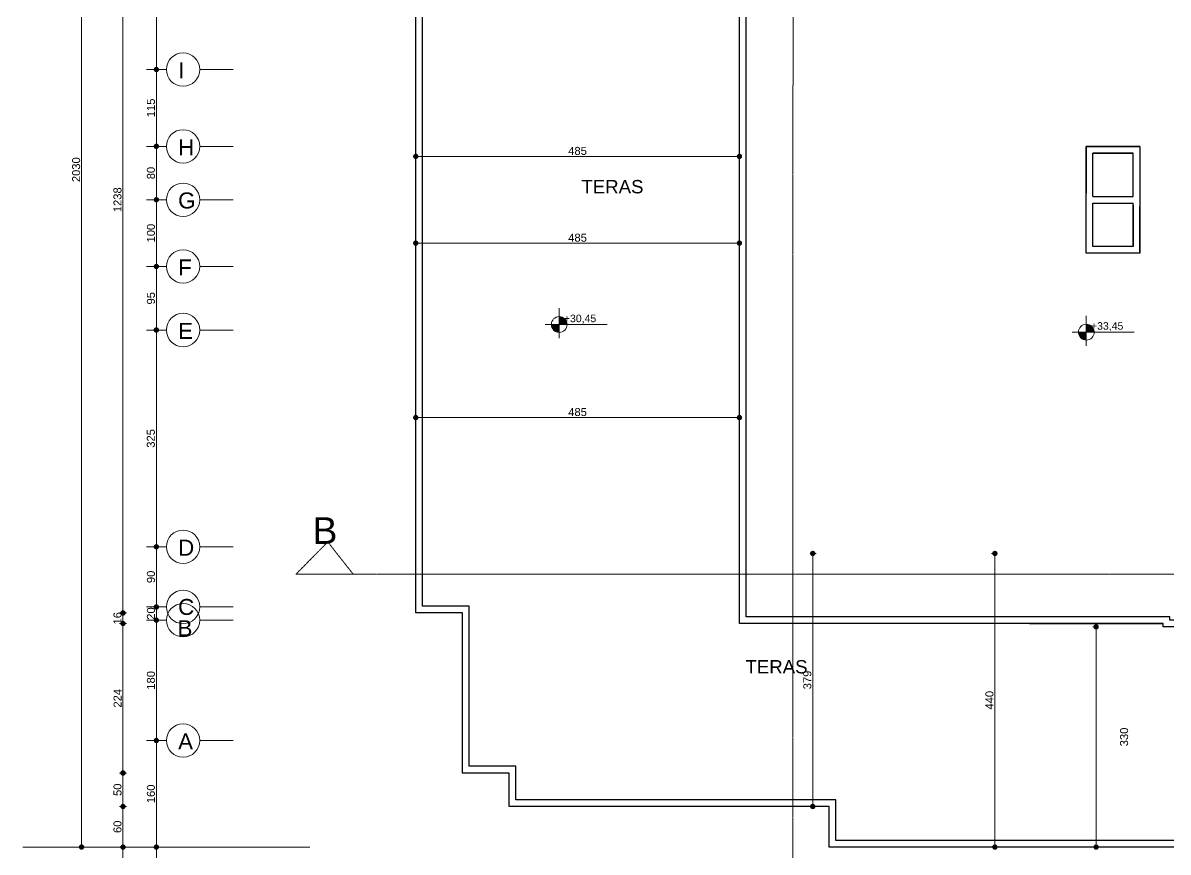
# Model space of a CAD drawing. Header units: millimetres. Extents: x 38129 to 72024, y -56282 to 16512.
# Drawn here: x 59598 to 61315, y -45118 to -43875 of the extents above; entities that cross this region are included whole.
import ezdxf

# ---------------------------------------------------------------- set-up
doc = ezdxf.new("R2010")
doc.units = ezdxf.units.MM
doc.linetypes.add('HIDDEN', pattern=[0.375, 0.25, -0.125])
doc.layers.add('balkon', color=171, linetype='Continuous')
for name, color, linetype, lineweight in [('DIŞÖLÇÜ', 37, 'Continuous', 0), ('DUVAR', 255, 'Continuous', 30), ('KOLON', 90, 'Continuous', 30), ('KOT', 7, 'Continuous', 20), ('mahal', 7, 'Continuous', 5), ('pencere+KAPI', 1, 'Continuous', 0), ('ölçü İÇ', 31, 'Continuous', 0)]:
    doc.layers.add(name, color=color, linetype=linetype, lineweight=lineweight)
doc.styles.add('icdisolcu_yazi', font='arial.ttf')
doc.styles.get("Standard").update_dxf_attribs({"font": 'arial.ttf'})
doc.styles.add('style1', font='arial.ttf')
doc.dimstyles.new('İç Ölçü', dxfattribs={"dimtxt": 12, "dimasz": 8, "dimexe": 5, "dimexo": 0, "dimgap": 2, "dimtad": 1, "dimdec": 0, "dimzin": 12, "dimdsep": 46, "dimtxsty": 'icdisolcu_yazi', "dimblk": 'DOT', "dimcen": 8, "dimdle": 5, "dimclrd": 256, "dimclre": 256, "dimclrt": 7, "dimadec": 0, "dimazin": 3, "dimtfac": 1, "dimtdec": 0, "dimtix": 1, "dimtmove": 2, "dimatfit": 3, "dimldrblk": 'DOT', "dimfxl": 0, "dimtolj": 1, "dimtzin": 0, "dimlwd": -1, "dimlwe": -1, "dimarcsym": 0})

# ---------------------------------------------------------------- blocks, each defined once
blk = doc.blocks.new('_Dot')
at = {"color": 0, "lineweight": -2}
blk.add_line((-0.5, 0), (-1, 0), dxfattribs=at)
at = {"color": 0, "lineweight": 30, "const_width": 0.5}
blk.add_lwpolyline([(-0.25, 0, 1), (0.25, 0, 1)], format="xyb", close=True, dxfattribs=at)
blk = doc.blocks.new('*D2584')
at = {"layer": 'Defpoints', "color": 0, "transparency": 16777216}
for p in [(59798.4, -44950.7), (59798.4, -44950.7), (59798.4, -45110.4)]:
    blk.add_point(p, dxfattribs=at)
at = {"layer": 'DIŞÖLÇÜ', "transparency": 16777216}
for p, q in [((59798.4, -44950.7), (59803.4, -44950.7)), ((59798.4, -45110.4), (59803.4, -45110.4))]:
    blk.add_line(p, q, dxfattribs=at)
at = {"layer": 'DIŞÖLÇÜ', "linetype": 'Continuous', "transparency": 16777216}
blk.add_line((59798.4, -45102.4), (59798.4, -44958.7), dxfattribs=at)
at = {"layer": 'DIŞÖLÇÜ', "transparency": 16777216, "xscale": 8, "yscale": 8, "zscale": 8}
for p, rotation in [((59798.4, -44950.7), 90), ((59798.4, -45110.4), 270)]:
    blk.add_blockref('_Dot', p, dxfattribs=dict(at, rotation=rotation))
at = {"layer": 'DIŞÖLÇÜ', "color": 7, "transparency": 16777216, "insert": (59790.3, -45030.6), "char_height": 12, "attachment_point": 5, "rotation": 90, "style": 'icdisolcu_yazi'}
blk.add_mtext('\\A1;160', dxfattribs=at)
blk = doc.blocks.new('*D2585')
at = {"layer": 'Defpoints', "color": 0, "transparency": 16777216}
for p in [(59798.4, -44770.4), (59798.4, -44770.4), (59798.4, -44950.7)]:
    blk.add_point(p, dxfattribs=at)
at = {"layer": 'DIŞÖLÇÜ', "transparency": 16777216}
for p, q in [((59798.4, -44770.4), (59803.4, -44770.4)), ((59798.4, -44950.7), (59803.4, -44950.7))]:
    blk.add_line(p, q, dxfattribs=at)
at = {"layer": 'DIŞÖLÇÜ', "linetype": 'Continuous', "transparency": 16777216}
blk.add_line((59798.4, -44942.7), (59798.4, -44778.4), dxfattribs=at)
at = {"layer": 'DIŞÖLÇÜ', "transparency": 16777216, "xscale": 8, "yscale": 8, "zscale": 8}
for p, rotation in [((59798.4, -44770.4), 90), ((59798.4, -44950.7), 270)]:
    blk.add_blockref('_Dot', p, dxfattribs=dict(at, rotation=rotation))
at = {"layer": 'DIŞÖLÇÜ', "color": 7, "transparency": 16777216, "insert": (59790.3, -44860.6), "char_height": 12, "attachment_point": 5, "rotation": 90, "style": 'icdisolcu_yazi'}
blk.add_mtext('\\A1;180', dxfattribs=at)
blk = doc.blocks.new('*D2586')
at = {"layer": 'Defpoints', "color": 0, "transparency": 16777216}
for p in [(59798.4, -44660.4), (59798.4, -44660.4), (59798.4, -44750.6)]:
    blk.add_point(p, dxfattribs=at)
at = {"layer": 'DIŞÖLÇÜ', "transparency": 16777216}
for p, q in [((59798.4, -44660.4), (59803.4, -44660.4)), ((59798.4, -44750.6), (59803.4, -44750.6))]:
    blk.add_line(p, q, dxfattribs=at)
at = {"layer": 'DIŞÖLÇÜ', "linetype": 'Continuous', "transparency": 16777216}
blk.add_line((59798.4, -44742.6), (59798.4, -44668.4), dxfattribs=at)
at = {"layer": 'DIŞÖLÇÜ', "transparency": 16777216, "xscale": 8, "yscale": 8, "zscale": 8}
for p, rotation in [((59798.4, -44660.4), 90), ((59798.4, -44750.6), 270)]:
    blk.add_blockref('_Dot', p, dxfattribs=dict(at, rotation=rotation))
at = {"layer": 'DIŞÖLÇÜ', "color": 7, "transparency": 16777216, "insert": (59790.3, -44705.5), "char_height": 12, "attachment_point": 5, "rotation": 90, "style": 'icdisolcu_yazi'}
blk.add_mtext('\\A1;90', dxfattribs=at)
blk = doc.blocks.new('*D2587')
at = {"layer": 'Defpoints', "color": 0, "transparency": 16777216}
for p in [(59798.4, -44335.6), (59798.4, -44335.6), (59798.4, -44660.4)]:
    blk.add_point(p, dxfattribs=at)
at = {"layer": 'DIŞÖLÇÜ', "transparency": 16777216}
for p, q in [((59798.4, -44335.6), (59803.4, -44335.6)), ((59798.4, -44660.4), (59803.4, -44660.4))]:
    blk.add_line(p, q, dxfattribs=at)
at = {"layer": 'DIŞÖLÇÜ', "linetype": 'Continuous', "transparency": 16777216}
blk.add_line((59798.4, -44652.4), (59798.4, -44343.6), dxfattribs=at)
at = {"layer": 'DIŞÖLÇÜ', "transparency": 16777216, "xscale": 8, "yscale": 8, "zscale": 8}
for p, rotation in [((59798.4, -44335.6), 90), ((59798.4, -44660.4), 270)]:
    blk.add_blockref('_Dot', p, dxfattribs=dict(at, rotation=rotation))
at = {"layer": 'DIŞÖLÇÜ', "color": 7, "transparency": 16777216, "insert": (59790.2, -44498), "char_height": 12, "attachment_point": 5, "rotation": 90, "style": 'icdisolcu_yazi'}
blk.add_mtext('\\A1;325', dxfattribs=at)
blk = doc.blocks.new('*D2588')
at = {"layer": 'Defpoints', "color": 0, "transparency": 16777216}
for p in [(59798.4, -44240.4), (59798.4, -44240.4), (59798.4, -44335.6)]:
    blk.add_point(p, dxfattribs=at)
at = {"layer": 'DIŞÖLÇÜ', "transparency": 16777216}
for p, q in [((59798.4, -44240.4), (59803.4, -44240.4)), ((59798.4, -44335.6), (59803.4, -44335.6))]:
    blk.add_line(p, q, dxfattribs=at)
at = {"layer": 'DIŞÖLÇÜ', "linetype": 'Continuous', "transparency": 16777216}
blk.add_line((59798.4, -44327.6), (59798.4, -44248.4), dxfattribs=at)
at = {"layer": 'DIŞÖLÇÜ', "transparency": 16777216, "xscale": 8, "yscale": 8, "zscale": 8}
for p, rotation in [((59798.4, -44240.4), 90), ((59798.4, -44335.6), 270)]:
    blk.add_blockref('_Dot', p, dxfattribs=dict(at, rotation=rotation))
at = {"layer": 'DIŞÖLÇÜ', "color": 7, "transparency": 16777216, "insert": (59790.3, -44288), "char_height": 12, "attachment_point": 5, "rotation": 90, "style": 'icdisolcu_yazi'}
blk.add_mtext('\\A1;95', dxfattribs=at)
blk = doc.blocks.new('*D2589')
at = {"layer": 'Defpoints', "color": 0, "transparency": 16777216}
for p in [(59798.4, -44140.4), (59798.4, -44140.4), (59798.4, -44240.4)]:
    blk.add_point(p, dxfattribs=at)
at = {"layer": 'DIŞÖLÇÜ', "transparency": 16777216}
for p, q in [((59798.4, -44140.4), (59803.4, -44140.4)), ((59798.4, -44240.4), (59803.4, -44240.4))]:
    blk.add_line(p, q, dxfattribs=at)
at = {"layer": 'DIŞÖLÇÜ', "linetype": 'Continuous', "transparency": 16777216}
blk.add_line((59798.4, -44232.4), (59798.4, -44148.4), dxfattribs=at)
at = {"layer": 'DIŞÖLÇÜ', "transparency": 16777216, "xscale": 8, "yscale": 8, "zscale": 8}
for p, rotation in [((59798.4, -44140.4), 90), ((59798.4, -44240.4), 270)]:
    blk.add_blockref('_Dot', p, dxfattribs=dict(at, rotation=rotation))
at = {"layer": 'DIŞÖLÇÜ', "color": 7, "transparency": 16777216, "insert": (59790.3, -44190.4), "char_height": 12, "attachment_point": 5, "rotation": 90, "style": 'icdisolcu_yazi'}
blk.add_mtext('\\A1;100', dxfattribs=at)
blk = doc.blocks.new('*D2590')
at = {"layer": 'Defpoints', "color": 0, "transparency": 16777216}
for p in [(59798.4, -44060.4), (59798.4, -44060.4), (59798.4, -44140.4)]:
    blk.add_point(p, dxfattribs=at)
at = {"layer": 'DIŞÖLÇÜ', "transparency": 16777216}
for p, q in [((59798.4, -44060.4), (59803.4, -44060.4)), ((59798.4, -44140.4), (59803.4, -44140.4))]:
    blk.add_line(p, q, dxfattribs=at)
at = {"layer": 'DIŞÖLÇÜ', "linetype": 'Continuous', "transparency": 16777216}
blk.add_line((59798.4, -44132.4), (59798.4, -44068.4), dxfattribs=at)
at = {"layer": 'DIŞÖLÇÜ', "transparency": 16777216, "xscale": 8, "yscale": 8, "zscale": 8}
for p, rotation in [((59798.4, -44060.4), 90), ((59798.4, -44140.4), 270)]:
    blk.add_blockref('_Dot', p, dxfattribs=dict(at, rotation=rotation))
at = {"layer": 'DIŞÖLÇÜ', "color": 7, "transparency": 16777216, "insert": (59790.3, -44100.4), "char_height": 12, "attachment_point": 5, "rotation": 90, "style": 'icdisolcu_yazi'}
blk.add_mtext('\\A1;80', dxfattribs=at)
blk = doc.blocks.new('*D2591')
at = {"layer": 'Defpoints', "color": 0, "transparency": 16777216}
for p in [(59798.4, -43945.3), (59798.4, -43945.3), (59798.4, -44060.4)]:
    blk.add_point(p, dxfattribs=at)
at = {"layer": 'DIŞÖLÇÜ', "transparency": 16777216}
for p, q in [((59798.4, -43945.3), (59803.4, -43945.3)), ((59798.4, -44060.4), (59803.4, -44060.4))]:
    blk.add_line(p, q, dxfattribs=at)
at = {"layer": 'DIŞÖLÇÜ', "linetype": 'Continuous', "transparency": 16777216}
blk.add_line((59798.4, -44052.4), (59798.4, -43953.3), dxfattribs=at)
at = {"layer": 'DIŞÖLÇÜ', "transparency": 16777216, "xscale": 8, "yscale": 8, "zscale": 8}
for p, rotation in [((59798.4, -43945.3), 90), ((59798.4, -44060.4), 270)]:
    blk.add_blockref('_Dot', p, dxfattribs=dict(at, rotation=rotation))
at = {"layer": 'DIŞÖLÇÜ', "color": 7, "transparency": 16777216, "insert": (59790.3, -44002.8), "char_height": 12, "attachment_point": 5, "rotation": 90, "style": 'icdisolcu_yazi'}
blk.add_mtext('\\A1;115', dxfattribs=at)
blk = doc.blocks.new('*D2592')
at = {"layer": 'Defpoints', "color": 0, "transparency": 16777216}
for p in [(59798.4, -43620.4), (59798.4, -43620.4), (59798.4, -43945.3)]:
    blk.add_point(p, dxfattribs=at)
at = {"layer": 'DIŞÖLÇÜ', "transparency": 16777216}
for p, q in [((59798.4, -43620.4), (59803.4, -43620.4)), ((59798.4, -43945.3), (59803.4, -43945.3))]:
    blk.add_line(p, q, dxfattribs=at)
at = {"layer": 'DIŞÖLÇÜ', "linetype": 'Continuous', "transparency": 16777216}
blk.add_line((59798.4, -43937.3), (59798.4, -43628.4), dxfattribs=at)
at = {"layer": 'DIŞÖLÇÜ', "transparency": 16777216, "xscale": 8, "yscale": 8, "zscale": 8}
for p, rotation in [((59798.4, -43620.4), 90), ((59798.4, -43945.3), 270)]:
    blk.add_blockref('_Dot', p, dxfattribs=dict(at, rotation=rotation))
at = {"layer": 'DIŞÖLÇÜ', "color": 7, "transparency": 16777216, "insert": (59790.2, -43782.8), "char_height": 12, "attachment_point": 5, "rotation": 90, "style": 'icdisolcu_yazi'}
blk.add_mtext('\\A1;325', dxfattribs=at)
blk = doc.blocks.new('*D2597')
at = {"layer": 'Defpoints', "color": 0, "transparency": 16777216}
for p in [(59798.4, -44750.6), (59798.4, -44770.4), (59798.4, -44770.4)]:
    blk.add_point(p, dxfattribs=at)
at = {"layer": 'DIŞÖLÇÜ', "linetype": 'Continuous', "transparency": 16777216}
for p, q in [((59798.4, -44742.6), (59798.4, -44734.6)), ((59798.4, -44750.6), (59798.4, -44770.4)), ((59798.4, -44778.4), (59798.4, -44786.4))]:
    blk.add_line(p, q, dxfattribs=at)
at = {"layer": 'DIŞÖLÇÜ', "transparency": 16777216}
for p, q in [((59798.4, -44750.6), (59803.4, -44750.6)), ((59798.4, -44770.4), (59803.4, -44770.4))]:
    blk.add_line(p, q, dxfattribs=at)
at = {"layer": 'DIŞÖLÇÜ', "transparency": 16777216, "xscale": 8, "yscale": 8, "zscale": 8}
for p, rotation in [((59798.4, -44750.6), 270), ((59798.4, -44770.4), 90)]:
    blk.add_blockref('_Dot', p, dxfattribs=dict(at, rotation=rotation))
at = {"layer": 'DIŞÖLÇÜ', "color": 7, "transparency": 16777216, "insert": (59790.3, -44760.5), "char_height": 12, "attachment_point": 5, "rotation": 90, "style": 'icdisolcu_yazi'}
blk.add_mtext('\\A1;20', dxfattribs=at)
blk = doc.blocks.new('*D2622')
at = {"layer": 'Defpoints', "color": 0, "transparency": 16777216}
for p in [(59686.3, -43080.4), (59686.3, -45110.4), (59686.3, -45110.4)]:
    blk.add_point(p, dxfattribs=at)
at = {"layer": 'DIŞÖLÇÜ', "transparency": 16777216}
for p, q in [((59686.3, -43080.4), (59691.3, -43080.4)), ((59686.3, -45110.4), (59691.3, -45110.4))]:
    blk.add_line(p, q, dxfattribs=at)
at = {"layer": 'DIŞÖLÇÜ', "linetype": 'Continuous', "transparency": 16777216}
blk.add_line((59686.3, -43088.4), (59686.3, -45102.4), dxfattribs=at)
at = {"layer": 'DIŞÖLÇÜ', "transparency": 16777216, "xscale": 8, "yscale": 8, "zscale": 8}
for p, rotation in [((59686.3, -43080.4), 90), ((59686.3, -45110.4), 270)]:
    blk.add_blockref('_Dot', p, dxfattribs=dict(at, rotation=rotation))
at = {"layer": 'DIŞÖLÇÜ', "color": 7, "transparency": 16777216, "insert": (59678.2, -44095.4), "char_height": 12, "attachment_point": 5, "rotation": 90, "style": 'icdisolcu_yazi'}
blk.add_mtext('\\A1;2030', dxfattribs=at)
blk = doc.blocks.new('*D2629')
at = {"layer": 'Defpoints', "color": 0, "transparency": 16777216}
for p in [(60187.2, -44075.4), (60187.2, -44075.4), (60672.3, -44075.4)]:
    blk.add_point(p, dxfattribs=at)
at = {"layer": 'ölçü İÇ', "transparency": 16777216}
for p, q in [((60187.2, -44075.4), (60187.2, -44070.4)), ((60672.3, -44075.4), (60672.3, -44070.4))]:
    blk.add_line(p, q, dxfattribs=at)
at = {"layer": 'ölçü İÇ', "linetype": 'Continuous', "transparency": 16777216}
blk.add_line((60664.3, -44075.4), (60195.2, -44075.4), dxfattribs=at)
at = {"layer": 'ölçü İÇ', "transparency": 16777216, "xscale": 8, "yscale": 8, "zscale": 8, "rotation": 180}
blk.add_blockref('_Dot', (60187.2, -44075.4), dxfattribs=at)
at = {"layer": 'ölçü İÇ', "transparency": 16777216, "xscale": 8, "yscale": 8, "zscale": 8}
blk.add_blockref('_Dot', (60672.3, -44075.4), dxfattribs=at)
at = {"layer": 'ölçü İÇ', "color": 7, "transparency": 16777216, "insert": (60429.7, -44067.3), "char_height": 12, "attachment_point": 5, "style": 'icdisolcu_yazi'}
blk.add_mtext('\\A1;485', dxfattribs=at)
blk = doc.blocks.new('*D2630')
at = {"layer": 'Defpoints', "color": 0, "transparency": 16777216}
for p in [(60187.2, -44205.4), (60187.2, -44205.4), (60672.3, -44205.4)]:
    blk.add_point(p, dxfattribs=at)
at = {"layer": 'ölçü İÇ', "transparency": 16777216}
for p, q in [((60187.2, -44205.4), (60187.2, -44200.4)), ((60672.3, -44205.4), (60672.3, -44200.4))]:
    blk.add_line(p, q, dxfattribs=at)
at = {"layer": 'ölçü İÇ', "linetype": 'Continuous', "transparency": 16777216}
blk.add_line((60664.3, -44205.4), (60195.2, -44205.4), dxfattribs=at)
at = {"layer": 'ölçü İÇ', "transparency": 16777216, "xscale": 8, "yscale": 8, "zscale": 8, "rotation": 180}
blk.add_blockref('_Dot', (60187.2, -44205.4), dxfattribs=at)
at = {"layer": 'ölçü İÇ', "transparency": 16777216, "xscale": 8, "yscale": 8, "zscale": 8}
blk.add_blockref('_Dot', (60672.3, -44205.4), dxfattribs=at)
at = {"layer": 'ölçü İÇ', "color": 7, "transparency": 16777216, "insert": (60429.7, -44197.3), "char_height": 12, "attachment_point": 5, "style": 'icdisolcu_yazi'}
blk.add_mtext('\\A1;485', dxfattribs=at)
blk = doc.blocks.new('*D2631')
at = {"layer": 'Defpoints', "color": 0, "transparency": 16777216}
for p in [(60187.2, -44466.8), (60187.2, -44466.8), (60672.3, -44466.8)]:
    blk.add_point(p, dxfattribs=at)
at = {"layer": 'ölçü İÇ', "transparency": 16777216}
for p, q in [((60187.2, -44466.8), (60187.2, -44461.8)), ((60672.3, -44466.8), (60672.3, -44461.8))]:
    blk.add_line(p, q, dxfattribs=at)
at = {"layer": 'ölçü İÇ', "linetype": 'Continuous', "transparency": 16777216}
blk.add_line((60664.3, -44466.8), (60195.2, -44466.8), dxfattribs=at)
at = {"layer": 'ölçü İÇ', "transparency": 16777216, "xscale": 8, "yscale": 8, "zscale": 8, "rotation": 180}
blk.add_blockref('_Dot', (60187.2, -44466.8), dxfattribs=at)
at = {"layer": 'ölçü İÇ', "transparency": 16777216, "xscale": 8, "yscale": 8, "zscale": 8}
blk.add_blockref('_Dot', (60672.3, -44466.8), dxfattribs=at)
at = {"layer": 'ölçü İÇ', "color": 7, "transparency": 16777216, "insert": (60429.7, -44458.6), "char_height": 12, "attachment_point": 5, "style": 'icdisolcu_yazi'}
blk.add_mtext('\\A1;485', dxfattribs=at)
blk = doc.blocks.new('*D2633')
at = {"layer": 'Defpoints', "color": 0, "transparency": 16777216}
for p in [(61206.9, -44780.4), (61206.9, -45110.4), (61206.9, -45110.4)]:
    blk.add_point(p, dxfattribs=at)
at = {"layer": 'ölçü İÇ', "transparency": 16777216}
for p, q in [((61206.9, -44780.4), (61201.9, -44780.4)), ((61206.9, -45110.4), (61211.9, -45110.4))]:
    blk.add_line(p, q, dxfattribs=at)
at = {"layer": 'ölçü İÇ', "linetype": 'Continuous', "transparency": 16777216}
blk.add_line((61206.9, -44788.4), (61206.9, -45102.4), dxfattribs=at)
at = {"layer": 'ölçü İÇ', "transparency": 16777216, "xscale": 8, "yscale": 8, "zscale": 8}
for p, rotation in [((61206.9, -44780.4), 90), ((61206.9, -45110.4), 270)]:
    blk.add_blockref('_Dot', p, dxfattribs=dict(at, rotation=rotation))
at = {"layer": 'ölçü İÇ', "color": 7, "transparency": 16777216, "insert": (61248.9, -44945.4), "char_height": 12, "attachment_point": 5, "rotation": 90, "style": 'icdisolcu_yazi'}
blk.add_mtext('\\A1;330', dxfattribs=at)
blk = doc.blocks.new('*D2634')
at = {"layer": 'Defpoints', "color": 0, "transparency": 16777216}
for p in [(61055.2, -44670.4), (61055.2, -45110.4), (61055.2, -45110.4)]:
    blk.add_point(p, dxfattribs=at)
at = {"layer": 'ölçü İÇ', "transparency": 16777216}
for p, q in [((61055.2, -44670.4), (61050.2, -44670.4)), ((61055.2, -45110.4), (61060.2, -45110.4))]:
    blk.add_line(p, q, dxfattribs=at)
at = {"layer": 'ölçü İÇ', "linetype": 'Continuous', "transparency": 16777216}
blk.add_line((61055.2, -44678.4), (61055.2, -45102.4), dxfattribs=at)
at = {"layer": 'ölçü İÇ', "transparency": 16777216, "xscale": 8, "yscale": 8, "zscale": 8}
for p, rotation in [((61055.2, -44670.4), 90), ((61055.2, -45110.4), 270)]:
    blk.add_blockref('_Dot', p, dxfattribs=dict(at, rotation=rotation))
at = {"layer": 'ölçü İÇ', "color": 7, "transparency": 16777216, "insert": (61047.1, -44890.4), "char_height": 12, "attachment_point": 5, "rotation": 90, "style": 'icdisolcu_yazi'}
blk.add_mtext('\\A1;440', dxfattribs=at)
blk = doc.blocks.new('*D2635')
at = {"layer": 'Defpoints', "color": 0, "transparency": 16777216}
for p in [(60782.2, -44670.4), (60782.2, -45049.6), (60782.2, -45049.6)]:
    blk.add_point(p, dxfattribs=at)
at = {"layer": 'ölçü İÇ', "transparency": 16777216}
for p, q in [((60782.2, -44670.4), (60787.2, -44670.4)), ((60782.2, -45049.6), (60787.2, -45049.6))]:
    blk.add_line(p, q, dxfattribs=at)
at = {"layer": 'ölçü İÇ', "linetype": 'Continuous', "transparency": 16777216}
blk.add_line((60782.2, -44678.4), (60782.2, -45041.6), dxfattribs=at)
at = {"layer": 'ölçü İÇ', "transparency": 16777216, "xscale": 8, "yscale": 8, "zscale": 8}
for p, rotation in [((60782.2, -44670.4), 90), ((60782.2, -45049.6), 270)]:
    blk.add_blockref('_Dot', p, dxfattribs=dict(at, rotation=rotation))
at = {"layer": 'ölçü İÇ', "color": 7, "transparency": 16777216, "insert": (60774.1, -44860), "char_height": 12, "attachment_point": 5, "rotation": 90, "style": 'icdisolcu_yazi'}
blk.add_mtext('\\A1;379', dxfattribs=at)
blk = doc.blocks.new('*D2649')
at = {"layer": 'Defpoints', "color": 0, "transparency": 16777216}
for p in [(60364.8, -43521.3), (59748.4, -44759.6), (60344.8, -44759.6)]:
    blk.add_point(p, dxfattribs=at)
at = {"layer": 'DIŞÖLÇÜ', "transparency": 16777216}
for p, q in [((59753.4, -43521.2), (59743.4, -43521.2)), ((59753.4, -44759.6), (59743.4, -44759.6))]:
    blk.add_line(p, q, dxfattribs=at)
at = {"layer": 'DIŞÖLÇÜ', "linetype": 'Continuous', "transparency": 16777216}
blk.add_line((59748.4, -43529.2), (59748.4, -44751.6), dxfattribs=at)
at = {"layer": 'DIŞÖLÇÜ', "transparency": 16777216, "xscale": 8, "yscale": 8, "zscale": 8}
for p, rotation in [((59748.4, -43521.2), 89.99936651032439), ((59748.4, -44759.6), 269.9993665103244)]:
    blk.add_blockref('_Dot', p, dxfattribs=dict(at, rotation=rotation))
at = {"layer": 'DIŞÖLÇÜ', "color": 7, "transparency": 16777216, "insert": (59740.2, -44140.4), "char_height": 12, "attachment_point": 5, "rotation": 89.9994, "style": 'icdisolcu_yazi'}
blk.add_mtext('\\A1;1238', dxfattribs=at)
blk = doc.blocks.new('*D2650')
at = {"layer": 'Defpoints', "color": 0, "transparency": 16777216}
for p in [(60344.8, -44759.6), (59748.4, -44775.4), (60759.9, -44775.4)]:
    blk.add_point(p, dxfattribs=at)
at = {"layer": 'DIŞÖLÇÜ', "linetype": 'Continuous', "transparency": 16777216}
for p, q in [((59748.4, -44751.6), (59748.4, -44743.6)), ((59748.4, -44759.6), (59748.4, -44775.4)), ((59748.4, -44783.4), (59748.4, -44791.4))]:
    blk.add_line(p, q, dxfattribs=at)
at = {"layer": 'DIŞÖLÇÜ', "transparency": 16777216}
for p, q in [((59753.4, -44759.6), (59743.4, -44759.6)), ((59753.4, -44775.4), (59743.4, -44775.4))]:
    blk.add_line(p, q, dxfattribs=at)
at = {"layer": 'DIŞÖLÇÜ', "transparency": 16777216, "xscale": 8, "yscale": 8, "zscale": 8}
for p, rotation in [((59748.4, -44759.6), 269.9993665103244), ((59748.4, -44775.4), 89.99936651032439)]:
    blk.add_blockref('_Dot', p, dxfattribs=dict(at, rotation=rotation))
at = {"layer": 'DIŞÖLÇÜ', "color": 7, "transparency": 16777216, "insert": (59740.2, -44767.5), "char_height": 12, "attachment_point": 5, "rotation": 89.9994, "style": 'icdisolcu_yazi'}
blk.add_mtext('\\A1;16', dxfattribs=at)
blk = doc.blocks.new('*D2651')
at = {"layer": 'Defpoints', "color": 0, "transparency": 16777216}
for p in [(60759.9, -44775.4), (59748.4, -44999.4), (60344.8, -44999.4)]:
    blk.add_point(p, dxfattribs=at)
at = {"layer": 'DIŞÖLÇÜ', "transparency": 16777216}
for p, q in [((59753.4, -44775.4), (59743.4, -44775.4)), ((59753.4, -44999.4), (59743.4, -44999.4))]:
    blk.add_line(p, q, dxfattribs=at)
at = {"layer": 'DIŞÖLÇÜ', "linetype": 'Continuous', "transparency": 16777216}
blk.add_line((59748.4, -44783.4), (59748.4, -44991.4), dxfattribs=at)
at = {"layer": 'DIŞÖLÇÜ', "transparency": 16777216, "xscale": 8, "yscale": 8, "zscale": 8}
for p, rotation in [((59748.4, -44775.4), 89.99936651032439), ((59748.4, -44999.4), 269.9993665103244)]:
    blk.add_blockref('_Dot', p, dxfattribs=dict(at, rotation=rotation))
at = {"layer": 'DIŞÖLÇÜ', "color": 7, "transparency": 16777216, "insert": (59740.3, -44887.4), "char_height": 12, "attachment_point": 5, "rotation": 89.9994, "style": 'icdisolcu_yazi'}
blk.add_mtext('\\A1;224', dxfattribs=at)
blk = doc.blocks.new('*D2652')
at = {"layer": 'Defpoints', "color": 0, "transparency": 16777216}
for p in [(60344.8, -44999.4), (59748.4, -45049.6), (60414.8, -45049.6)]:
    blk.add_point(p, dxfattribs=at)
at = {"layer": 'DIŞÖLÇÜ', "transparency": 16777216}
for p, q in [((59753.4, -44999.4), (59743.4, -44999.4)), ((59753.4, -45049.6), (59743.4, -45049.6))]:
    blk.add_line(p, q, dxfattribs=at)
at = {"layer": 'DIŞÖLÇÜ', "linetype": 'Continuous', "transparency": 16777216}
blk.add_line((59748.4, -45007.4), (59748.4, -45041.6), dxfattribs=at)
at = {"layer": 'DIŞÖLÇÜ', "transparency": 16777216, "xscale": 8, "yscale": 8, "zscale": 8}
for p, rotation in [((59748.4, -44999.4), 89.99936651032439), ((59748.4, -45049.6), 269.9993665103244)]:
    blk.add_blockref('_Dot', p, dxfattribs=dict(at, rotation=rotation))
at = {"layer": 'DIŞÖLÇÜ', "color": 7, "transparency": 16777216, "insert": (59740.2, -45024.5), "char_height": 12, "attachment_point": 5, "rotation": 89.9994, "style": 'icdisolcu_yazi'}
blk.add_mtext('\\A1;50', dxfattribs=at)
blk = doc.blocks.new('*D2653')
at = {"layer": 'Defpoints', "color": 0, "transparency": 16777216}
for p in [(60414.8, -45049.6), (59748.4, -45110.4), (60894.6, -45110.4)]:
    blk.add_point(p, dxfattribs=at)
at = {"layer": 'DIŞÖLÇÜ', "transparency": 16777216}
for p, q in [((59753.4, -45049.6), (59743.4, -45049.6)), ((59753.4, -45110.4), (59743.4, -45110.4))]:
    blk.add_line(p, q, dxfattribs=at)
at = {"layer": 'DIŞÖLÇÜ', "linetype": 'Continuous', "transparency": 16777216}
blk.add_line((59748.4, -45057.6), (59748.4, -45102.4), dxfattribs=at)
at = {"layer": 'DIŞÖLÇÜ', "transparency": 16777216, "xscale": 8, "yscale": 8, "zscale": 8}
for p, rotation in [((59748.4, -45049.6), 89.99936651032439), ((59748.4, -45110.4), 269.9993665103244)]:
    blk.add_blockref('_Dot', p, dxfattribs=dict(at, rotation=rotation))
at = {"layer": 'DIŞÖLÇÜ', "color": 7, "transparency": 16777216, "insert": (59740.2, -45080), "char_height": 12, "width": 15.631, "attachment_point": 5, "rotation": 89.9994, "style": 'icdisolcu_yazi'}
blk.add_mtext('\\A1;60', dxfattribs=at)
blk = doc.blocks.new('*D2666')
at = {"layer": 'Defpoints', "color": 0, "transparency": 16777216}
for p in [(60187.2, -44759.6), (60257.2, -44759.6), (60257.2, -45445.4)]:
    blk.add_point(p, dxfattribs=at)
at = {"layer": 'DIŞÖLÇÜ', "transparency": 16777216}
for p, q in [((60187.2, -45440.4), (60187.2, -45450.4)), ((60257.2, -45440.4), (60257.2, -45450.4))]:
    blk.add_line(p, q, dxfattribs=at)
at = {"layer": 'DIŞÖLÇÜ', "linetype": 'Continuous', "transparency": 16777216}
blk.add_line((60195.2, -45445.4), (60249.2, -45445.4), dxfattribs=at)
at = {"layer": 'DIŞÖLÇÜ', "transparency": 16777216, "xscale": 8, "yscale": 8, "zscale": 8, "rotation": 180}
blk.add_blockref('_Dot', (60187.2, -45445.4), dxfattribs=at)
at = {"layer": 'DIŞÖLÇÜ', "transparency": 16777216, "xscale": 8, "yscale": 8, "zscale": 8}
blk.add_blockref('_Dot', (60257.2, -45445.4), dxfattribs=at)
at = {"layer": 'DIŞÖLÇÜ', "color": 7, "transparency": 16777216, "insert": (60222.2, -45437.3), "char_height": 12, "attachment_point": 5, "style": 'icdisolcu_yazi'}
blk.add_mtext('\\A1;70', dxfattribs=at)
blk = doc.blocks.new('*D2667')
at = {"layer": 'Defpoints', "color": 0, "transparency": 16777216}
for p in [(60257.2, -44759.6), (60327.2, -45049.6), (60327.2, -45445.4)]:
    blk.add_point(p, dxfattribs=at)
at = {"layer": 'DIŞÖLÇÜ', "transparency": 16777216}
for p, q in [((60257.2, -45440.4), (60257.2, -45450.4)), ((60327.2, -45440.4), (60327.2, -45450.4))]:
    blk.add_line(p, q, dxfattribs=at)
at = {"layer": 'DIŞÖLÇÜ', "linetype": 'Continuous', "transparency": 16777216}
blk.add_line((60265.2, -45445.4), (60319.2, -45445.4), dxfattribs=at)
at = {"layer": 'DIŞÖLÇÜ', "transparency": 16777216, "xscale": 8, "yscale": 8, "zscale": 8, "rotation": 180}
blk.add_blockref('_Dot', (60257.2, -45445.4), dxfattribs=at)
at = {"layer": 'DIŞÖLÇÜ', "transparency": 16777216, "xscale": 8, "yscale": 8, "zscale": 8}
blk.add_blockref('_Dot', (60327.2, -45445.4), dxfattribs=at)
at = {"layer": 'DIŞÖLÇÜ', "color": 7, "transparency": 16777216, "insert": (60292.2, -45437.3), "char_height": 12, "attachment_point": 5, "style": 'icdisolcu_yazi'}
blk.add_mtext('\\A1;70', dxfattribs=at)
blk = doc.blocks.new('*D2668')
at = {"layer": 'Defpoints', "color": 0, "transparency": 16777216}
for p in [(60672.3, -44775.4), (60327.2, -45049.6), (60672.3, -45445.4)]:
    blk.add_point(p, dxfattribs=at)
at = {"layer": 'DIŞÖLÇÜ', "transparency": 16777216}
for p, q in [((60327.2, -45440.4), (60327.2, -45450.4)), ((60672.3, -45440.4), (60672.3, -45450.4))]:
    blk.add_line(p, q, dxfattribs=at)
at = {"layer": 'DIŞÖLÇÜ', "linetype": 'Continuous', "transparency": 16777216}
blk.add_line((60335.2, -45445.4), (60664.3, -45445.4), dxfattribs=at)
at = {"layer": 'DIŞÖLÇÜ', "transparency": 16777216, "xscale": 8, "yscale": 8, "zscale": 8, "rotation": 180}
blk.add_blockref('_Dot', (60327.2, -45445.4), dxfattribs=at)
at = {"layer": 'DIŞÖLÇÜ', "transparency": 16777216, "xscale": 8, "yscale": 8, "zscale": 8}
blk.add_blockref('_Dot', (60672.3, -45445.4), dxfattribs=at)
at = {"layer": 'DIŞÖLÇÜ', "color": 7, "transparency": 16777216, "insert": (60499.7, -45437.2), "char_height": 12, "attachment_point": 5, "style": 'icdisolcu_yazi'}
blk.add_mtext('\\A1;345', dxfattribs=at)
blk = doc.blocks.new('*D2669')
at = {"layer": 'Defpoints', "color": 0, "transparency": 16777216}
for p in [(60672.3, -44775.4), (60806.9, -45110.4), (60806.9, -45445.4)]:
    blk.add_point(p, dxfattribs=at)
at = {"layer": 'DIŞÖLÇÜ', "transparency": 16777216}
for p, q in [((60672.3, -45440.4), (60672.3, -45450.4)), ((60806.9, -45440.4), (60806.9, -45450.4))]:
    blk.add_line(p, q, dxfattribs=at)
at = {"layer": 'DIŞÖLÇÜ', "linetype": 'Continuous', "transparency": 16777216}
blk.add_line((60680.3, -45445.4), (60798.9, -45445.4), dxfattribs=at)
at = {"layer": 'DIŞÖLÇÜ', "transparency": 16777216, "xscale": 8, "yscale": 8, "zscale": 8, "rotation": 180}
blk.add_blockref('_Dot', (60672.3, -45445.4), dxfattribs=at)
at = {"layer": 'DIŞÖLÇÜ', "transparency": 16777216, "xscale": 8, "yscale": 8, "zscale": 8}
blk.add_blockref('_Dot', (60806.9, -45445.4), dxfattribs=at)
at = {"layer": 'DIŞÖLÇÜ', "color": 7, "transparency": 16777216, "insert": (60739.6, -45437.2), "char_height": 12, "attachment_point": 5, "style": 'icdisolcu_yazi'}
blk.add_mtext('\\A1;135', dxfattribs=at)
blk = doc.blocks.new('*D2670')
at = {"layer": 'Defpoints', "color": 0, "transparency": 16777216}
for p in [(60806.9, -45110.4), (61477.2, -45110.4), (61477.2, -45445.4)]:
    blk.add_point(p, dxfattribs=at)
at = {"layer": 'DIŞÖLÇÜ', "transparency": 16777216}
for p, q in [((60806.9, -45440.4), (60806.9, -45450.4)), ((61477.2, -45440.4), (61477.2, -45450.4))]:
    blk.add_line(p, q, dxfattribs=at)
at = {"layer": 'DIŞÖLÇÜ', "linetype": 'Continuous', "transparency": 16777216}
blk.add_line((60814.9, -45445.4), (61469.2, -45445.4), dxfattribs=at)
at = {"layer": 'DIŞÖLÇÜ', "transparency": 16777216, "xscale": 8, "yscale": 8, "zscale": 8, "rotation": 180}
blk.add_blockref('_Dot', (60806.9, -45445.4), dxfattribs=at)
at = {"layer": 'DIŞÖLÇÜ', "transparency": 16777216, "xscale": 8, "yscale": 8, "zscale": 8}
blk.add_blockref('_Dot', (61477.2, -45445.4), dxfattribs=at)
at = {"layer": 'DIŞÖLÇÜ', "color": 7, "transparency": 16777216, "insert": (61142.1, -45437.3), "char_height": 12, "attachment_point": 5, "style": 'icdisolcu_yazi'}
blk.add_mtext('\\A1;670', dxfattribs=at)

msp = doc.modelspace()

# ---------------------------------------------------------------- hatches: boundary and pattern name
at = {"layer": 'KOT'}
for points in [[(60402.2, -44315.6), (60402.2, -44327.4), (60414, -44327.4, 0.414214)], [(60402.2, -44327.4), (60390.4, -44327.4, 0.414214), (60402.2, -44339.2)], [(61192.2, -44327), (61192.2, -44338.8), (61204, -44338.8, 0.414214)], [(61192.2, -44338.8), (61180.5, -44338.8, 0.414214), (61192.2, -44350.5)]]:
    msp.add_hatch(color=256, dxfattribs=at).paths.add_polyline_path(points)

# ---------------------------------------------------------------- linework, layer by layer
at = {"layer": 'balkon'}
for points in [[(61477.2, -44780.4), (61477.2, -45110.4), (61021.7, -45110.4), (61021.7, -45110.4), (60806.9, -45110.4), (60806.9, -45049.6), (60327.2, -45049.6), (60327.2, -44999.4), (60257.2, -44999.4), (60257.2, -44759.6), (60187.2, -44759.6), (60187.2, -43521.3), (60277.2, -43521.3), (60277.2, -43281.4), (60357.2, -43281.4), (60357.2, -43206.3), (60767, -43206.3), (60767, -43115.4), (61021.7, -43115.4), (61021.7, -43105.4), (61506.4, -43105.4), (61506.4, -43493.7)], [(61467.2, -45100.4), (61031.7, -45100.4), (61031.7, -45100.4), (60816.9, -45100.4), (60816.9, -45039.6), (60337.2, -45039.6), (60337.2, -44989.4), (60267.2, -44989.4), (60267.2, -44749.6), (60197.2, -44749.6), (60197.2, -43531.3), (60287.2, -43531.3), (60287.2, -43291.4), (60367.2, -43291.4), (60367.2, -43216.3), (60777, -43216.3), (60777, -43125.4), (61031.7, -43125.4), (61031.7, -43115.4), (61496.4, -43115.4), (61496.4, -43493.7)]]:
    msp.add_lwpolyline(points, dxfattribs=at)
at = {"layer": 'DIŞÖLÇÜ'}
for p, q in [((59748.4, -43030.4), (59748.4, -45160.4)), ((59798.4, -43030.4), (59798.4, -45160.4)), ((59783.4, -43945.3), (59813.4, -43945.3)), ((59863.4, -43945.3), (59913.4, -43945.3)), ((59783.4, -44060.4), (59813.4, -44060.4)), ((59863.4, -44060.4), (59913.4, -44060.4)), ((59783.4, -44140.4), (59813.4, -44140.4)), ((59863.4, -44140.4), (59913.4, -44140.4)), ((59783.4, -44240.4), (59813.4, -44240.4)), ((59863.4, -44240.4), (59913.4, -44240.4)), ((59783.4, -44335.6), (59813.4, -44335.6)), ((59863.4, -44335.6), (59913.4, -44335.6)), ((59783.4, -44660.4), (59813.4, -44660.4)), ((59863.4, -44660.4), (59913.4, -44660.4)), ((59783.4, -44750.6), (59813.4, -44750.6)), ((59863.4, -44750.6), (59913.4, -44750.6)), ((59783.4, -44770.4), (59813.4, -44770.4)), ((59863.4, -44770.4), (59913.4, -44770.4)), ((59783.4, -44950.7), (59813.4, -44950.7)), ((59863.4, -44950.7), (59913.4, -44950.7)), ((59598.4, -45110.4), (60028.2, -45110.4))]:
    msp.add_line(p, q, dxfattribs=at)
for centre in [(59838.4, -43945.3), (59838.4, -44060.4), (59838.4, -44140.4), (59838.4, -44240.4), (59838.4, -44335.6), (59838.4, -44660.4), (59838.4, -44750.6), (59838.4, -44770.4), (59838.4, -44950.7)]:
    msp.add_circle(centre, 25, dxfattribs=at)
at = {"layer": 'DUVAR'}
for p, q in [((61272.2, -44060.4), (61192.2, -44060.4)), ((61192.2, -44060.4), (61192.2, -44130.4)), ((61192.2, -44060.4), (61272.2, -44060.4)), ((61192.2, -44220.4), (61192.2, -44060.4)), ((61262.2, -44060.4), (61262.2, -44060.4)), ((61262.2, -44060.4), (61262.2, -44060.4)), ((61262.2, -44060.4), (61262.2, -44060.4)), ((61272.2, -44060.4), (61272.2, -44060.4)), ((61272.2, -44060.4), (61272.2, -44060.4)), ((61272.2, -44060.4), (61272.2, -44060.4)), ((61272.2, -44060.4), (61272.2, -44130.4)), ((61272.2, -44060.4), (61272.2, -44220.4)), ((61202.2, -44135.4), (61202.2, -44070.4)), ((61262.2, -44070.4), (61202.2, -44070.4)), ((61202.2, -44070.4), (61262.2, -44070.4)), ((61262.2, -44135.4), (61262.2, -44070.4)), ((61272.2, -44070.4), (61272.2, -44070.4)), ((61202.2, -44135.4), (61262.2, -44135.4)), ((61202.2, -44135.4), (61262.2, -44135.4)), ((61202.2, -44135.4), (61262.2, -44135.4)), ((61202.2, -44135.4), (61262.2, -44135.4)), ((61202.2, -44145.4), (61262.2, -44145.4)), ((61202.2, -44145.4), (61262.2, -44145.4)), ((61202.2, -44210.4), (61202.2, -44145.4)), ((61202.2, -44145.4), (61262.2, -44145.4)), ((61262.2, -44210.4), (61262.2, -44145.4)), ((61192.2, -44220.4), (61192.2, -44150.4)), ((61262.2, -44148.4), (61262.2, -44210.4)), ((61272.2, -44220.4), (61272.2, -44150.4)), ((61262.2, -44210.4), (61202.2, -44210.4)), ((61262.2, -44210.4), (61202.2, -44210.4)), ((61272.2, -44210.4), (61272.2, -44210.4)), ((61272.2, -44220.4), (61192.2, -44220.4)), ((61272.2, -44220.4), (61192.2, -44220.4)), ((61262.2, -44220.4), (61262.2, -44220.4)), ((60672.3, -44775.4), (60672.3, -44670.4)), ((60682.3, -44765.4), (60682.3, -44670.4)), ((61107.2, -44775.4), (60672.3, -44775.4)), ((61107.2, -44765.4), (60682.3, -44765.4)), ((61107.2, -44775.4), (61307.3, -44775.4))]:
    msp.add_line(p, q, dxfattribs=at)
for points in [[(61107.2, -43505.4), (61307.3, -43505.4), (61307.3, -43500.4), (61807.1, -43500.4), (61807.1, -43850.4), (61842.3, -43850.4), (61842.3, -44430.4), (61812.1, -44430.4), (61812.1, -44450.4), (61812.1, -44780.4), (61307.3, -44780.4), (61307.3, -44775.4), (61107.2, -44775.4)], [(61107.2, -43515.4), (61317.3, -43515.4), (61317.3, -43510.4), (61797.1, -43510.4), (61797.1, -43860.4), (61832.3, -43860.4), (61832.3, -44420.4), (61802.1, -44420.4), (61802.1, -44450.4), (61802.1, -44770.4), (61317.3, -44770.4), (61317.3, -44765.4), (61107.2, -44765.4)], [(60672.3, -44670.4), (60672.3, -43610.4)], [(60682.3, -44670.4), (60682.3, -43610.4)], [(60672.3, -44050.4), (60672.3, -43630.4)], [(61262.2, -44148.4), (61262.2, -44148.4)]]:
    msp.add_lwpolyline(points, dxfattribs=at)
at = {"layer": 'KOLON'}
msp.add_line((60672.3, -44670.4), (60672.3, -44230.4), dxfattribs=at)
at = {"layer": 'KOT'}
for p, q in [((60402, -44347.9), (60402.2, -44303.1)), ((61192.1, -44359.2), (61192.2, -44314.5)), ((60381.1, -44327.4), (60474.1, -44327.4)), ((61171.2, -44338.8), (61264.1, -44338.8))]:
    msp.add_line(p, q, dxfattribs=at)
for centre in [(60402.2, -44327.4), (61192.2, -44338.8)]:
    msp.add_circle(centre, 11.8, dxfattribs=at)
at = {"layer": 'pencere+KAPI', "linetype": 'HIDDEN'}
for p, q in [((60753, -42952.2), (60752.1, -45255.3)), ((60007.6, -44701.5), (61986, -44701.5))]:
    msp.add_line(p, q, dxfattribs=at)
msp.add_lwpolyline([(60093.4, -44701.5), (60055.3, -44653.2), (60007.6, -44701.5)], dxfattribs=at)

# ---------------------------------------------------------------- texts
at = {"layer": 'DIŞÖLÇÜ', "char_height": 24, "width": 425.623, "attachment_point": 7, "rotation": 360}
for s, insert in [('I', (59831, -43958.6)), ('H', (59831, -44073.8)), ('G', (59831, -44153.8)), ('F', (59831, -44253.8)), ('E', (59831, -44348.9)), ('D', (59831, -44673.8)), ('C', (59831, -44762.9)), ('B', (59830.1, -44794.4)), ('A', (59831, -44964.1))]:
    msp.add_mtext(s, dxfattribs=dict(at, insert=insert))
at = {"layer": 'mahal', "char_height": 20, "attachment_point": 1}
for insert in [(60435.4, -44110.8), (60681.3, -44830.2)]:
    msp.add_mtext_dynamic_manual_height_columns('TERAS', width=250.343, gutter_width=12.5, heights=[0], dxfattribs=dict(at, insert=insert))
at = {"layer": 'mahal', "char_height": 11.25, "width": 137.96, "attachment_point": 3, "style": 'style1'}
for s, insert in [('+30,45', (60457.7, -44312.6)), ('+33,45', (61247.7, -44323.9))]:
    msp.add_mtext(s, dxfattribs=dict(at, insert=insert))
at = {"layer": 'pencere+KAPI', "linetype": 'HIDDEN', "insert": (60032.4, -44656.1), "char_height": 40, "width": 1884.499, "attachment_point": 7}
msp.add_mtext('B', dxfattribs=at)

# ---------------------------------------------------------------- dimensions: what is measured, and where the dimension line sits
at = {"layer": 'DIŞÖLÇÜ'}
for base, p1, p2, angle, picture, middle in [((59686.3, -45110.4), (59686.3, -43080.4), (59686.3, -45110.4), 90, '*D2622', (59678.2, -44095.4)), ((59748.4, -44759.6), (60364.8, -43521.3), (60344.8, -44759.6), 89.9994, '*D2649', (59740.2, -44140.4)), ((59798.4, -43620.4), (59798.4, -43945.3), (59798.4, -43620.4), 90, '*D2592', (59790.2, -43782.8)), ((59798.4, -43945.3), (59798.4, -44060.4), (59798.4, -43945.3), 90, '*D2591', (59790.3, -44002.8)), ((59798.4, -44060.4), (59798.4, -44140.4), (59798.4, -44060.4), 90, '*D2590', (59790.3, -44100.4)), ((59798.4, -44140.4), (59798.4, -44240.4), (59798.4, -44140.4), 90, '*D2589', (59790.3, -44190.4)), ((59798.4, -44240.4), (59798.4, -44335.6), (59798.4, -44240.4), 90, '*D2588', (59790.3, -44288)), ((59798.4, -44335.6), (59798.4, -44660.4), (59798.4, -44335.6), 90, '*D2587', (59790.2, -44498)), ((59798.4, -44660.4), (59798.4, -44750.6), (59798.4, -44660.4), 90, '*D2586', (59790.3, -44705.5)), ((59748.4, -44775.4), (60344.8, -44759.6), (60759.9, -44775.4), 89.9994, '*D2650', (59740.2, -44767.5)), ((59798.4, -44770.4), (59798.4, -44750.6), (59798.4, -44770.4), 90, '*D2597', (59790.3, -44760.5)), ((60327.2, -45445.4), (60257.2, -44759.6), (60327.2, -45049.6), 180, '*D2667', (60292.2, -45437.3)), ((59748.4, -44999.4), (60759.9, -44775.4), (60344.8, -44999.4), 89.9994, '*D2651', (59740.3, -44887.4)), ((59798.4, -44770.4), (59798.4, -44950.7), (59798.4, -44770.4), 90, '*D2585', (59790.3, -44860.6)), ((60672.3, -45445.4), (60327.2, -45049.6), (60672.3, -44775.4), 180, '*D2668', (60499.7, -45437.2)), ((60806.9, -45445.4), (60672.3, -44775.4), (60806.9, -45110.4), 180, '*D2669', (60739.6, -45437.2)), ((59798.4, -44950.7), (59798.4, -45110.4), (59798.4, -44950.7), 90, '*D2584', (59790.3, -45030.6)), ((59748.4, -45049.6), (60344.8, -44999.4), (60414.8, -45049.6), 89.9994, '*D2652', (59740.2, -45024.5)), ((61477.2, -45445.4), (60806.9, -45110.4), (61477.2, -45110.4), 180, '*D2670', (61142.1, -45437.3))]:
    dim = msp.add_linear_dim(base=base, p1=p1, p2=p2, angle=angle, dimstyle='İç Ölçü', dxfattribs=at)
    dim.commit()
    dim.dimension.update_dxf_attribs({"geometry": picture, "text_midpoint": middle})
dim = msp.add_aligned_dim(p1=(60187.2, -44759.6), p2=(60257.2, -44759.6), distance=-685.8, dimstyle='İç Ölçü', dxfattribs=at)
dim.commit()
dim.dimension.update_dxf_attribs({"geometry": '*D2666', "text_midpoint": (60222.2, -45437.3)})
dim = msp.add_linear_dim(base=(59748.4, -45110.4), p1=(60414.8, -45049.6), p2=(60894.6, -45110.4), angle=89.9994, text='60', dimstyle='İç Ölçü', dxfattribs=at)
dim.commit()
dim.dimension.update_dxf_attribs({"geometry": '*D2653', "text_midpoint": (59740.2, -45080)})
at = {"layer": 'ölçü İÇ'}
for base, p1, p2, picture, middle in [((60187.2, -44075.4), (60672.3, -44075.4), (60187.2, -44075.4), '*D2629', (60429.7, -44067.3)), ((60187.2, -44205.4), (60672.3, -44205.4), (60187.2, -44205.4), '*D2630', (60429.7, -44197.3)), ((60187.2, -44466.8), (60672.3, -44466.8), (60187.2, -44466.8), '*D2631', (60429.7, -44458.6))]:
    dim = msp.add_linear_dim(base=base, p1=p1, p2=p2, dimstyle='İç Ölçü', dxfattribs=at)
    dim.commit()
    dim.dimension.update_dxf_attribs({"geometry": picture, "text_midpoint": middle})
for base, p1, p2, picture, middle in [((60782.2, -45049.6), (60782.2, -44670.4), (60782.2, -45049.6), '*D2635', (60774.1, -44860)), ((61055.2, -45110.4), (61055.2, -44670.4), (61055.2, -45110.4), '*D2634', (61047.1, -44890.4))]:
    dim = msp.add_linear_dim(base=base, p1=p1, p2=p2, angle=270, dimstyle='İç Ölçü', dxfattribs=at)
    dim.commit()
    dim.dimension.update_dxf_attribs({"geometry": picture, "text_midpoint": middle})
dim = msp.add_linear_dim(base=(61206.9, -45110.4), p1=(61206.9, -44780.4), p2=(61206.9, -45110.4), angle=270, dimstyle='İç Ölçü', dxfattribs=at)
dim.commit()
dim.dimension.update_dxf_attribs({"geometry": '*D2633', "text_midpoint": (61248.9, -44945.4), "dimtype": 160})

doc.saveas('drawing.dxf')
